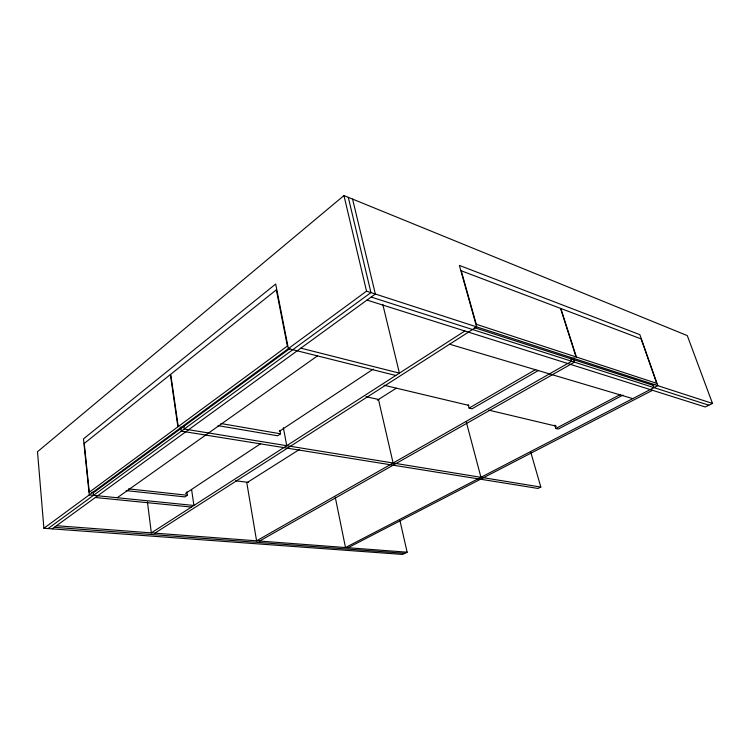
<?xml version="1.0" encoding="UTF-8"?>
<svg xmlns="http://www.w3.org/2000/svg" width="750" height="750" viewBox="0 0 750 750"><rect width="100%" height="100%" fill="white"/><g stroke="black" fill="none" stroke-linecap="round" stroke-linejoin="round"><path stroke-width="1.12" d="M367.013 300.075L705.234 406.959L712.5 403.425L687.291 335.606L343.959 195.572L37.5 451.734L43.894 528.263L402.562 554.428L407.137 552.197L399.947 520.594M43.894 528.263L366.525 291.159L712.5 403.425M182.597 427.294L289.922 348.525M48.047 528.572L370.95 292.594L348.291 197.344M52.181 528.872L375.347 294.019L352.584 199.097M117.234 497.737L317.456 355.884M185.541 493.416L260.663 443.672M279.291 431.334L373.238 369.122M186.853 491.822L187.35 495.262L184.875 496.894L126.15 490.603M279.947 430.425L280.575 433.819L277.594 435.787L217.978 425.634M464.869 330.994L151.35 532.875L147.431 501.928M154.903 533.147L476.625 326.887L459.366 265.406L639.862 334.669L657.769 385.659L345.497 547.537L335.25 497.184M299.259 449.587L246.806 482.775L256.584 540.825L571.641 361.256L570.591 357.928M377.353 400.181L396.244 388.228M468.188 404.747L469.088 408.103L535.772 369.469M538.659 370.331L472.041 408.797L469.088 408.103M574.087 358.05L572.109 359.184L474.384 327.628M574.406 358.153L572.438 359.288L652.931 385.275L654.825 384.291M259.566 541.05L574.472 362.166L573.413 358.837M554.803 425.128L555.806 428.475L620.606 394.387M622.959 395.091L558.244 429.047L555.806 428.475M348.038 547.734L652.519 390.3M530.766 452.213L540.825 487.059L537.984 488.447L181.35 431.156L180.853 427.688M56.522 525.722L407.137 552.197M54.347 527.297L404.85 553.312M95.334 497.512L191.447 507.066M91.406 492.45L93.525 492.666L182.259 427.538L180.075 427.181M128.578 488.869L187.35 495.262M235.509 480.778L248.269 482.381M540.825 487.059L184.275 429.019L183.769 425.55M220.941 423.534L280.575 433.819M365.963 396.684L378.816 399.544M384 385.228L468.891 405.413M488.812 410.147L556.416 426.216M395.784 375.478L288.356 348.609L275.681 284.025L83.484 438.891L89.269 494.916L193.912 505.472L191.588 489.469M300.844 348.159L399.422 373.144L382.781 304.359M449.587 344.222L632.747 398.634M371.166 297.056L708.862 405.197M652.847 384.375L653.981 387.619M466.322 422.1L480.956 477.319M343.959 195.572L366.525 291.159M378.469 399.469L393.103 463.012M283.369 427.697L286.744 445.697M93.15 491.859L93.516 495.347M170.4 374.55L84.244 443.447L89.287 492.225L177.9 426.825L170.4 374.55M276.356 289.819L170.728 374.297L178.228 426.581L287.381 346.031L276.356 289.819M576.056 356.925L476.259 324.272L461.231 270.778L560.522 308.381L576.056 356.925M656.709 383.316L576.384 357.028L560.841 308.503L641.128 338.916L656.709 383.316"/></g></svg>
